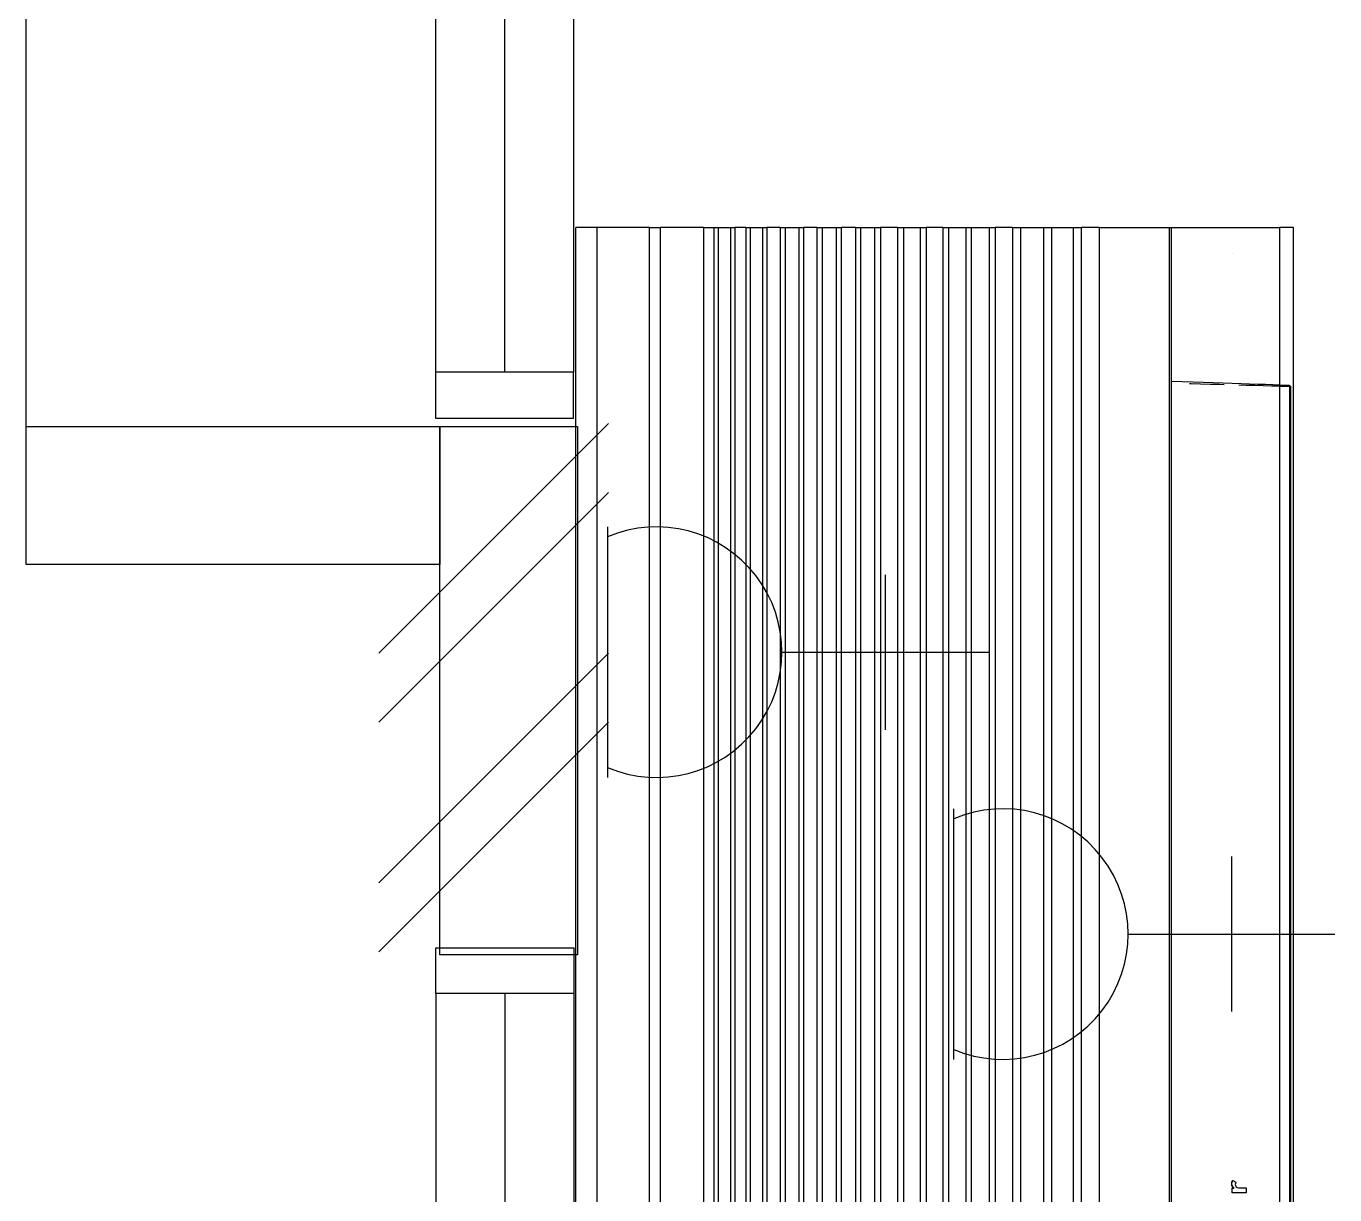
# Model space of a CAD drawing. Header units: inches. Extents: x -106706990 to 300603, y -86718466 to 1728185.
# Drawn here: x 132058 to 133482, y 47774 to 49046 of the extents above; entities that cross this region are included whole.
import ezdxf

# ---------------------------------------------------------------- set-up
doc = ezdxf.new("R2010")
doc.units = ezdxf.units.IN
doc.header["$MEASUREMENT"] = 0
doc.linetypes.add('DASHED2', pattern=[0.375, 0.25, -0.125])
for name, color, linetype in [('A-ELEV3', 9, 'Continuous'), ('A-WALL', 1, 'Continuous'), ('A-WIN', 9, 'Continuous'), ('A-WLH', 7, 'Continuous'), ('Edges', 7, 'Continuous'), ('ELECT', 6, 'Continuous'), ('elk_LAMPU', 6, 'Continuous')]:
    doc.layers.add(name, color=color, linetype=linetype)
doc.layers.get('elk_LAMPU').off()

# ---------------------------------------------------------------- blocks, each defined once
blk = doc.blocks.new('A$C04C40081')
at = {"layer": 'A-WIN', "color": 8}
for p, q in [((850, 150), (50, 150)), ((850, 75), (50, 75)), ((850, 0), (50, 0))]:
    blk.add_line(p, q, dxfattribs=at)
at = {"layer": 'A-WIN', "color": 8, "linetype": 'Continuous'}
for points in [[(50, 150), (0, 150), (0, 0), (50, 0)], [(850, 150), (900, 150), (900, 0), (850, 0)]]:
    blk.add_lwpolyline(points, close=True, dxfattribs=at)
blk = doc.blocks.new('A$C49831240')
at = {"layer": 'A-WLH', "color": 8}
for p, q in [((250, 575), (0, 325)), ((250, 500), (0, 250)), ((250, 325), (0, 75)), ((250, 250), (0, 0))]:
    blk.add_line(p, q, dxfattribs=at)
blk = doc.blocks.new('air con')
at = {"layer": 'Edges'}
for p, q in [((71.402, 41.898), (152.402, 41.898)), ((152.402, 41.095), (152.402, 41.898)), ((71.402, 41.095), (152.402, 41.095)), ((152.402, 39.122), (152.402, 41.095)), ((71.402, 39.122), (152.402, 39.122)), ((152.402, 39.122), (152.402, 38.724)), ((152.402, 38.724), (71.402, 38.724)), ((152.402, 37.092), (152.402, 38.724)), ((152.402, 37.092), (71.402, 37.092)), ((152.402, 37.092), (152.402, 36.701)), ((152.402, 36.701), (71.402, 36.701)), ((152.402, 36.542), (71.402, 36.542)), ((152.402, 36.701), (152.402, 36.542)), ((152.402, 36.542), (152.402, 36.078)), ((152.402, 36.078), (71.402, 36.078)), ((152.402, 36.078), (152.402, 35.914)), ((152.402, 35.914), (71.402, 35.914)), ((152.402, 35.493), (71.402, 35.493)), ((152.402, 35.493), (152.402, 35.914)), ((152.402, 35.493), (152.402, 35.34)), ((152.402, 35.34), (71.402, 35.34)), ((152.402, 35.34), (152.402, 34.877)), ((152.402, 34.877), (71.402, 34.877)), ((152.402, 34.709), (71.402, 34.709)), ((152.402, 34.877), (152.402, 34.709)), ((152.402, 34.207), (152.402, 34.709)), ((152.402, 34.207), (71.402, 34.207)), ((152.402, 34.022), (71.402, 34.022)), ((152.402, 34.207), (152.402, 34.022)), ((152.402, 34.022), (152.402, 33.51)), ((152.402, 33.51), (71.402, 33.51)), ((152.402, 33.51), (152.402, 33.335)), ((152.402, 33.335), (71.402, 33.335)), ((152.402, 32.826), (152.402, 33.335)), ((152.402, 32.826), (71.402, 32.826)), ((152.402, 32.625), (71.402, 32.625)), ((152.402, 32.826), (152.402, 32.625)), ((152.402, 32.625), (152.402, 32.098)), ((152.402, 32.098), (71.402, 32.098)), ((152.402, 32.098), (152.402, 31.911)), ((152.402, 31.911), (71.402, 31.911)), ((152.402, 31.378), (152.402, 31.911)), ((152.402, 31.378), (71.402, 31.378)), ((152.402, 31.189), (71.402, 31.189)), ((152.402, 31.378), (152.402, 31.189)), ((152.402, 31.189), (152.402, 30.654)), ((152.402, 30.654), (71.402, 30.654)), ((152.402, 30.654), (152.402, 30.439)), ((152.402, 30.439), (71.402, 30.439)), ((152.402, 29.791), (152.402, 30.439)), ((152.402, 29.791), (71.402, 29.791)), ((152.402, 29.562), (71.402, 29.562)), ((152.402, 29.791), (152.402, 29.562)), ((152.402, 29.562), (152.402, 28.935)), ((152.402, 28.935), (71.402, 28.935)), ((152.402, 28.714), (71.402, 28.714)), ((152.402, 28.935), (152.402, 28.714)), ((152.402, 28.092), (152.402, 28.714)), ((152.402, 28.092), (71.402, 28.092)), ((152.402, 28.092), (152.402, 27.871)), ((152.402, 27.871), (71.402, 27.871)), ((152.402, 27.871), (152.402, 27.226)), ((152.402, 27.226), (71.402, 27.226)), ((152.402, 27.226), (152.402, 27.024)), ((152.402, 27.024), (71.402, 27.024)), ((152.402, 27.024), (152.402, 26.349)), ((152.402, 26.349), (71.402, 26.349)), ((152.402, 26.117), (71.402, 26.117)), ((152.402, 26.349), (152.402, 26.117)), ((152.402, 25.469), (152.402, 26.117)), ((152.402, 25.469), (71.402, 25.469)), ((152.402, 25.162), (71.402, 25.162)), ((152.402, 25.469), (152.402, 25.162)), ((152.402, 25.162), (152.402, 24.304)), ((152.402, 24.304), (71.402, 24.304)), ((152.402, 24.304), (152.402, 24.002)), ((152.402, 24.002), (71.402, 24.002)), ((152.402, 24.002), (152.402, 23.184)), ((152.402, 23.184), (71.402, 23.184)), ((152.402, 23.184), (152.402, 22.883)), ((152.402, 22.883), (71.402, 22.883)), ((152.402, 22.213), (152.402, 22.883)), ((152.402, 22.213), (71.402, 22.213)), ((152.402, 22.213), (152.402, 19.568)), ((152.402, 19.568), (71.402, 19.568)), ((152.402, 19.493), (71.402, 19.493)), ((146.588, 19.085), (146.601, 19.493)), ((152.402, 19.568), (152.402, 19.493)), ((152.402, 19.493), (152.402, 15.42)), ((146.504, 18.391), (146.514, 18.752)), ((146.514, 18.752), (146.516, 18.813)), ((146.575, 18.687), (146.588, 19.085)), ((146.494, 18.035), (146.504, 18.391)), ((146.55, 17.923), (146.562, 18.299)), ((146.562, 18.299), (146.575, 18.687)), ((146.484, 17.685), (146.494, 18.035)), ((146.538, 17.558), (146.55, 17.923)), ((146.479, 17.503), (146.484, 17.685)), ((146.527, 17.206), (146.538, 17.558)), ((116.073, 17.206), (116.248, 17.206)), ((116.073, 17.206), (116.073, 17.199)), ((116.073, 17.199), (116.248, 17.199)), ((116.073, 16.682), (116.073, 17.199)), ((116.248, 17.206), (116.248, 17.199)), ((116.248, 17.199), (116.253, 17.137)), ((116.248, 17.125), (116.291, 17.169)), ((116.248, 17.132), (116.253, 17.137)), ((116.248, 17.132), (116.248, 17.125)), ((116.291, 17.175), (116.253, 17.137)), ((116.266, 16.951), (116.262, 16.841)), ((116.262, 16.841), (116.262, 16.682)), ((116.278, 17.015), (116.266, 16.951)), ((116.296, 17.05), (116.278, 17.015)), ((116.291, 17.175), (116.329, 17.201)), ((116.291, 17.169), (116.329, 17.194)), ((116.291, 17.175), (116.291, 17.169)), ((116.321, 17.072), (116.296, 17.05)), ((116.351, 17.084), (116.321, 17.072)), ((116.329, 17.201), (116.368, 17.213)), ((116.329, 17.194), (116.368, 17.206)), ((116.329, 17.201), (116.329, 17.194)), ((116.388, 17.088), (116.351, 17.084)), ((116.368, 17.213), (116.411, 17.217)), ((116.368, 17.213), (116.368, 17.206)), ((116.368, 17.206), (116.411, 17.211)), ((116.431, 17.082), (116.388, 17.088)), ((116.411, 17.217), (116.474, 17.211)), ((116.411, 17.217), (116.411, 17.211)), ((116.411, 17.211), (116.474, 17.204)), ((116.477, 17.065), (116.431, 17.082)), ((116.474, 17.211), (116.535, 17.192)), ((116.474, 17.211), (116.474, 17.204)), ((116.474, 17.204), (116.535, 17.185)), ((116.535, 17.185), (116.477, 17.065)), ((116.535, 17.192), (116.535, 17.185)), ((146.456, 16.673), (146.464, 16.956)), ((146.505, 16.546), (146.516, 16.869)), ((146.516, 16.869), (146.527, 17.206)), ((151.402, 17.184), (151.402, 17.175)), ((116.262, 16.682), (116.073, 16.682)), ((146.438, 16.032), (146.447, 16.349)), ((146.447, 16.349), (146.456, 16.673)), ((146.495, 16.239), (146.505, 16.546)), ((146.429, 15.722), (146.438, 16.032)), ((146.477, 15.675), (146.486, 15.948)), ((146.486, 15.948), (146.495, 16.239)), ((146.421, 15.42), (76.921, 15.42)), ((146.421, 15.42), (146.429, 15.722)), ((146.468, 15.42), (146.421, 15.42)), ((146.421, 15.42), (146.421, 15.051)), ((146.468, 15.42), (146.477, 15.675)), ((152.402, 15.42), (146.468, 15.42)), ((146.468, 15.42), (146.468, 15.051)), ((152.402, 14.898), (152.402, 15.42)), ((71.402, 14.898), (152.402, 14.898)), ((146.421, 15.051), (76.921, 15.051)), ((146.421, 15.012), (76.921, 15.012)), ((146.468, 15.051), (146.421, 15.051)), ((146.421, 15.051), (146.421, 15.012))]:
    blk.add_line(p, q, dxfattribs=at)
blk = doc.blocks.new('SOCKET(in)')
at = {"layer": 'ELECT', "color": 6}
for p, q in [((86605160, -1198079.2), (86605160, -1197854.2)), ((86605075.7, -1197966.7), (86605244.4, -1197966.7)), ((86605023.6, -1198269), (86605296.4, -1198269))]:
    blk.add_line(p, q, dxfattribs=at)
blk.add_arc((86605160, -1198215.6), 136.4, 336.9763, 203.0237, dxfattribs=at)

msp = doc.modelspace()

# ---------------------------------------------------------------- linework, layer by layer
at = {"layer": 'A-ELEV3', "color": 8}
msp.add_line((132057.8, 48609.7), (132057.8, 51009.4), dxfattribs=at)
at = {"layer": 'A-WALL', "color": 8}
for p, q in [((132507.8, 48609.7), (132657.8, 48609.7)), ((132507.8, 48034.7), (132507.8, 48609.7)), ((132657.8, 48609.7), (132657.8, 48034.7)), ((132657.8, 48034.7), (132507.8, 48034.7))]:
    msp.add_line(p, q, dxfattribs=at)
at = {"layer": 'A-WALL', "color": 8, "linetype": 'Continuous', "ltscale": 900}
msp.add_lwpolyline([(132057.8, 48459.7), (132057.8, 48609.7), (132507.8, 48609.7), (132507.8, 48459.7)], close=True, dxfattribs=at)

# ---------------------------------------------------------------- block references
at = {"xscale": 28.92590521224616, "yscale": 28.92590521224616, "zscale": 28.92590521224616, "rotation": 89.99999999999999}
msp.add_blockref('air con', (133867.7, 44418.2), dxfattribs=at)
at = {"layer": 'A-WIN', "color": 9, "rotation": 90}
msp.add_blockref('A$C04C40081', (132653.2, 48618.8), dxfattribs=at)
at = {"layer": 'A-WIN', "color": 8, "rotation": 90}
msp.add_blockref('A$C04C40081', (132653.6, 47142.6), dxfattribs=at)
at = {"layer": 'A-WLH', "color": 8}
msp.add_blockref('A$C49831240', (132441.6, 48038.1), dxfattribs=at)
at = {"layer": 'elk_LAMPU', "color": 0, "linetype": 'DASHED2', "lineweight": 18, "rotation": 270}
for p in [(1330959.3, 86653524.2), (1331336, 86653217.4)]:
    msp.add_blockref('SOCKET(in)', p, dxfattribs=at)

doc.saveas('drawing.dxf')
